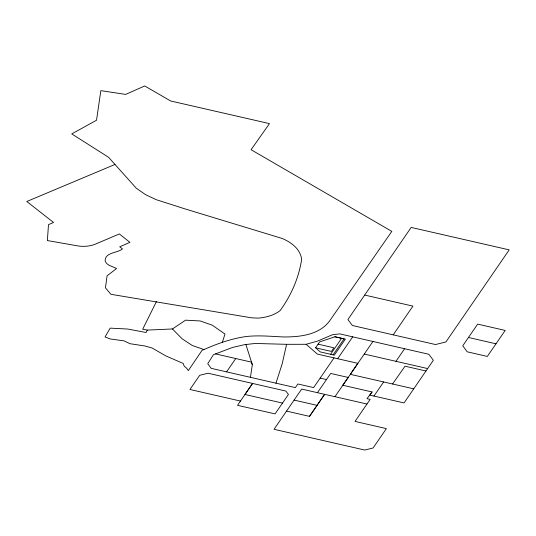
<?xml version="1.0" encoding="UTF-8"?>
<svg xmlns="http://www.w3.org/2000/svg" width="536" height="536" viewBox="0 0 536 536"><rect width="100%" height="100%" fill="white"/><g stroke="black" fill="none" stroke-linecap="round" stroke-linejoin="round"><path stroke-width="0.8" d="M250.446 377.344L252.322 364.761L251.505 362.148L215.552 353.907L213.475 354.705L207.727 363.703L211.184 368.339L295.37 387.615L297.882 383.984L313.64 387.588L334.042 357.894M334.953 396.7L342.819 385.263L372.105 391.963L369.733 395.086L404.05 402.938L433.343 360.272L428.827 354.276L339.724 333.868L332.454 334.752L317.513 341.104L306.13 344.293L286.579 344.32L282.204 363.763L275.96 383.18M222.393 342.249L224.973 334.049L212.256 325.171L200.23 320.97L185.577 320.166L172.445 328.963L147.333 330.096L142.69 329.245L156.418 301.587M147.333 330.096L146.04 332.488L127.896 329.057L110.181 328.132L105.043 336.943L110.007 338.92L124.097 340.883L129.993 343.71L144.841 345.975L152.077 347.991L165.879 355.924L183.191 363.442L184.216 366.162L186.635 368.205L188.317 370.617L202.119 350.256L203.948 349.573C217.583 343.522 231.626 338.544 246.46 336.487C258.814 335.174 271.203 336.387 283.564 336.963C300.401 337.044 320.602 334.826 330.665 319.423L391.816 231.378L251.076 149.712L269.474 123.615L170.669 100.982L144.693 85.948L125.652 94.41L100.835 90.638L96.527 120.231L71.75 133.906L108.567 157.282L136.305 188.257L145.651 194.709L156.19 199.667L184.887 208.859L282.318 238.513C291.289 242.386 300.22 248.858 301.647 259.236C298.954 277.695 291.055 295.624 280.12 310.605A32.428 18.72 0 0 1 258.071 318.123L251.538 317.821L110.919 294.298L105.458 287.832L107.079 275.819L116.587 268.502L109.049 265.233L107.106 263.839A13.219 7.631 0 0 1 105.123 260.436C105.451 252.088 117.753 253.139 122.449 248.878L119.729 246.788L129.94 242.359L119.347 233.957L94.457 244.517C89.318 246.346 83.737 246.741 78.35 245.997L47.376 240.543L48.481 224.651L53.526 222.453L26.8 201.496L114.985 164.452M317.433 392.687L330.679 373.465L348.199 377.438L342.819 385.263L372.922 341.472M366.999 404.03L301.661 389.069L274.05 429.289L364.755 450.052L373.083 447.982L386.376 428.619L355.033 421.417L370.168 399.387L366.999 398.663L372.105 391.963M468.464 337.479L462.762 345.82L467.225 351.817L487.338 356.427L505.193 330.437L477.67 324.119L468.464 337.479L496.008 343.804M309.507 416.365L324.622 394.322L309.507 416.365L286.546 411.112M226.574 371.863L235.733 358.55M315.583 347.81L319.644 341.908L335.013 336.742L345.345 339.114L334.323 355.133L320.28 351.911L315.583 347.81L331.369 351.428L333.874 347.784L318.089 344.166M282.492 403.079L275.062 413.893L237.528 405.317L252.577 383.441L244.972 394.489L282.492 403.079L288.435 394.449L285.869 391.066L208.015 373.224L199.7 375.3L189.952 389.478L240.47 401.062M364.694 295.061L347.911 319.51L352.38 325.506L435.507 344.541L445.912 341.955L509.2 249.87L411.166 227.425L364.694 295.061L412.928 306.116L393.183 334.866M330.625 354.283L341.586 338.337M333.077 354.845L344.038 338.899L334.859 336.796M337.66 358.705L352.695 336.843M395.95 361.318L404.613 348.728M373.947 396.044L383.622 381.954M392.573 383.997L405.028 366.188L425.979 370.992M215.552 353.907L232.463 347.475L244.557 344.655L255.304 343.462L286.579 344.32M364.272 354.068L427.627 368.56M413.725 388.828L350.343 374.336L357.887 363.341L317.305 354.055L306.13 344.293M320.16 378.115L326.518 379.568M294.103 400.091L317.084 405.35M203.948 349.573L192.21 345.459L182.119 338.786L172.445 328.963M245.903 344.507L252.322 364.761"/></g></svg>
